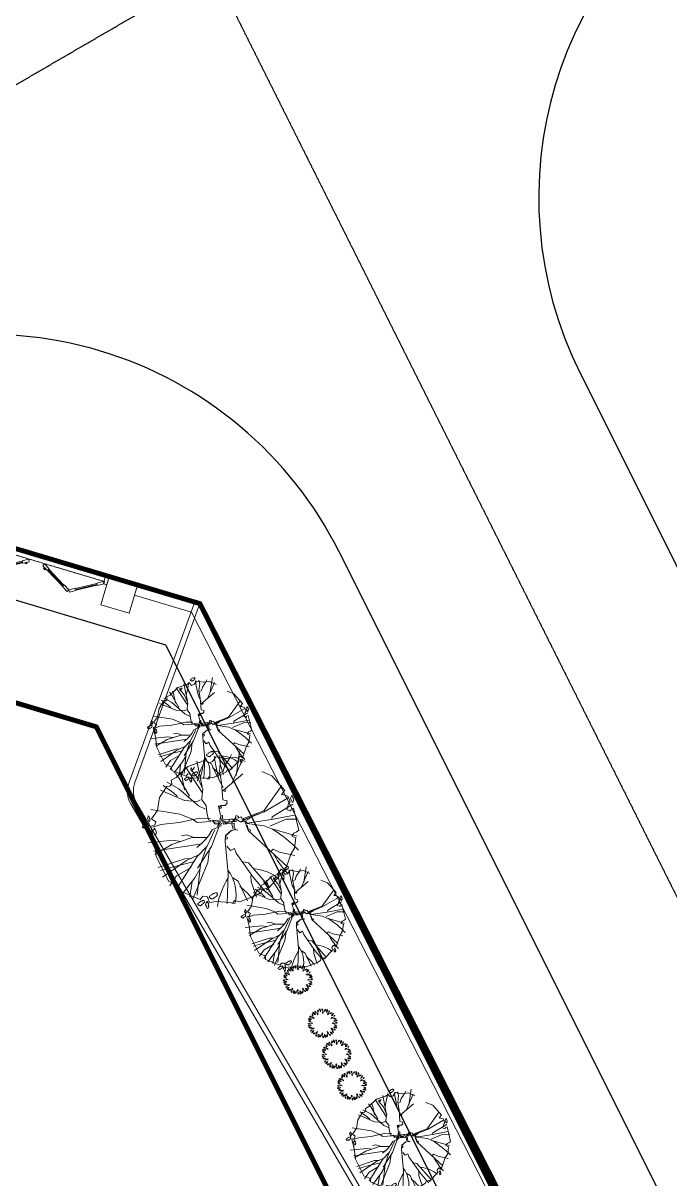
# Model space of a CAD drawing. Header units: millimetres. Extents: x 403824132 to 733479728, y 1974822364 to 2151530530.
# Drawn here: x 568611106 to 568624287, y 2063046893 to 2063070451 of the extents above; entities that cross this region are included whole.
import ezdxf

# ---------------------------------------------------------------- set-up
doc = ezdxf.new("R2010")
doc.units = ezdxf.units.MM
for name, pattern in [('ACAD_ISO10W100', [18.5, 12, -3, 0.5, -3]), ('CENTER', [3, 1.5, -0.5, 0.5, -0.5]), ('DASHDOT2', [0.5, 0.25, -0.125, 0, -0.125])]:
    doc.linetypes.add(name, pattern=pattern)
for name, color, linetype, lineweight in [('A-COT VACH', 2, 'Continuous', 35), ('boDnv', 54, 'Continuous', 25), ('E- RANH GIOI', 1, 'CENTER', 13), ('E- Tuong', 4, 'Continuous', 13), ('i_Cay', 114, 'Continuous', 13), ('i_Hatch', 250, 'Continuous', 13), ('LD-CUA', 146, 'Continuous', 13), ('LD-THAY', 9, 'Continuous', 13)]:
    doc.layers.add(name, color=color, linetype=linetype, lineweight=lineweight)
for name, color, linetype in [('datOBt', 42, 'Continuous'), ('LogDg', 7, 'Continuous'), ('loKBT', 42, 'Continuous'), ('TimDg', 222, 'Continuous'), ('ViaHeS', 32, 'Continuous')]:
    doc.layers.add(name, color=color, linetype=linetype)
doc.styles.add('rms', font='romans.shx', dxfattribs={"width": 0.7, "bigfont": 'vns.shx'})
doc.linetypes.add('ADL', pattern='A,0.125,-0.15,["++",rms,S=0.5,R=0,X=0,Y=-0.2245],-1.35,1.125', length=2.75)

# ---------------------------------------------------------------- blocks, each defined once
blk = doc.blocks.new('BT-03')
at = {"layer": 'E- RANH GIOI', "ltscale": 0.05, "const_width": 100}
blk.add_lwpolyline([(7449059, 959879), (7451802, 974960), (7457696, 979879), (7534188, 979879), (7538872, 974889), (7536973, 944869), (7531658, 939879), (7450422, 939879), (7446317, 944798), (7449059, 959879)], dxfattribs=at)
at = {"layer": 'E- RANH GIOI', "color": 5, "ltscale": 0.05, "true_color": 0x0000fa, "const_width": 100}
blk.add_lwpolyline([(7452011, 959342), (7454559, 973353), (7458783, 976879), (7532889, 976879), (7535796, 973782), (7534054, 946244), (7530470, 942879), (7451826, 942879), (7449520, 945643)], close=True, dxfattribs=at)
at = {"layer": 'loKBT'}
blk.add_lwpolyline([(7537923, 959879), (7538872, 974889), (7534188, 979879), (7518540, 979879), (7518540, 959879)], close=True, dxfattribs=at)
blk = doc.blocks.new('cd2400')
for p, q in [((433, 355), (125, 178)), ((643, 355), (951, 178)), ((1697, 355), (1389, 178)), ((1907, 355), (2215, 178))]:
    blk.add_line(p, q)
at = {"color": 251, "linetype": 'DASHDOT2'}
blk.add_line((2320, 100), (20, 100), dxfattribs=at)
for points in [[(538, 393), (443, 338), (423, 372), (518, 428)], [(538, 393), (633, 338), (653, 372), (558, 428)], [(1802, 393), (1707, 338), (1687, 372), (1782, 428)], [(1802, 393), (1897, 338), (1917, 372), (1822, 428)], [(40, 105), (135, 160), (115, 195), (20, 140)], [(1036, 105), (941, 160), (961, 195), (1056, 140)], [(1024, 166), (999, 181), (1006, 193), (1032, 179)], [(1304, 105), (1399, 160), (1379, 195), (1284, 140)], [(1316, 166), (1341, 181), (1334, 193), (1308, 179)], [(2300, 105), (2205, 160), (2225, 195), (2320, 140)], [(-30, 0), (-30, 140), (20, 140), (20, 100), (30, 100), (30, 0)], [(2370, 0), (2370, 140), (2320, 140), (2320, 100), (2310, 100), (2310, 0)]]:
    blk.add_lwpolyline(points, close=True)
at = {"color": 9}
for points in [[(440, 342), (133, 165), (118, 191), (425, 368)], [(636, 342), (943, 165), (958, 191), (651, 368)], [(1704, 342), (1397, 165), (1382, 191), (1689, 368)], [(1900, 342), (2207, 165), (2222, 191), (1915, 368)]]:
    blk.add_lwpolyline(points, close=True, dxfattribs=at)
blk = doc.blocks.new('mb-cay34')
for p, q in [((-76, 813), (254, 836)), ((118, 536), (49, 859)), ((137, 688), (95, 855)), ((148, 528), (175, 874)), ((247, 722), (308, 851)), ((254, 836), (357, 760)), ((-472, 722), (-472, 746)), ((-472, 746), (-468, 746)), ((-468, 722), (-472, 722)), ((-456, 783), (-468, 775)), ((-468, 746), (-468, 775)), ((-468, 698), (-468, 722)), ((-460, 698), (-468, 698)), ((-460, 693), (-460, 698)), ((-448, 693), (-460, 693)), ((-456, 783), (-452, 779)), ((-452, 779), (-448, 779)), ((-448, 779), (-448, 775)), ((-448, 775), (-444, 775)), ((-448, 698), (-448, 693)), ((-440, 698), (-448, 698)), ((-444, 775), (-440, 771)), ((-440, 771), (-436, 771)), ((-436, 710), (-440, 702)), ((-440, 702), (-440, 698)), ((-436, 771), (-436, 767)), ((-436, 767), (-432, 762)), ((-432, 718), (-436, 710)), ((-432, 762), (-428, 762)), ((-428, 746), (-432, 742)), ((-432, 742), (-432, 718)), ((-428, 762), (-428, 746)), ((-414, 692), (-247, 741)), ((-406, 642), (-414, 692)), ((-349, 698), (-364, 683)), ((-310, 698), (-349, 698)), ((-300, 688), (-310, 678)), ((-305, 703), (-300, 703)), ((-300, 703), (-300, 688)), ((-141, 547), (-262, 817)), ((-247, 741), (-76, 813)), ((68, 270), (-144, 813)), ((-106, 585), (-103, 817)), ((201, 471), (137, 688)), ((171, 395), (380, 802)), ((247, 524), (247, 722)), ((292, 323), (585, 703)), ((357, 760), (410, 787)), ((372, 547), (467, 775)), ((410, 787), (627, 620)), ((460, 646), (539, 711)), ((-368, 319), (-589, 589)), ((-536, 656), (-536, 652)), ((-528, 656), (-536, 656)), ((-504, 652), (-536, 652)), ((-536, 528), (-486, 639)), ((-516, 680), (-528, 668)), ((-528, 668), (-528, 656)), ((-483, 680), (-516, 680)), ((-504, 656), (-504, 652)), ((-492, 656), (-504, 656)), ((-487, 660), (-492, 660)), ((-492, 660), (-492, 656)), ((-483, 664), (-487, 664)), ((-487, 664), (-487, 660)), ((-486, 639), (-433, 612)), ((-475, 672), (-483, 664)), ((-479, 684), (-475, 684)), ((-475, 684), (-475, 672)), ((-433, 612), (-406, 642)), ((-376, 578), (-395, 673)), ((-285, 380), (-376, 578)), ((-373, 669), (-373, 664)), ((-364, 669), (-373, 669)), ((-335, 664), (-373, 664)), ((-364, 683), (-364, 669)), ((-335, 669), (-335, 664)), ((-320, 669), (-335, 669)), ((-320, 673), (-320, 669)), ((-315, 673), (-320, 673)), ((-315, 678), (-315, 673)), ((-310, 678), (-315, 678)), ((-53, 334), (-106, 585)), ((270, 410), (566, 627)), ((395, 597), (460, 646)), ((627, 620), (608, 574)), ((608, 574), (638, 532)), ((650, 616), (650, 640)), ((650, 640), (654, 640)), ((654, 616), (650, 616)), ((666, 677), (654, 669)), ((654, 640), (654, 669)), ((654, 591), (654, 616)), ((662, 591), (654, 591)), ((662, 587), (662, 591)), ((674, 587), (662, 587)), ((666, 677), (670, 673)), ((670, 673), (674, 673)), ((674, 673), (674, 669)), ((674, 669), (678, 669)), ((682, 591), (674, 591)), ((674, 591), (674, 587)), ((678, 669), (682, 665)), ((682, 665), (686, 665)), ((686, 604), (682, 596)), ((682, 596), (682, 591)), ((686, 665), (686, 660)), ((686, 660), (690, 656)), ((690, 612), (686, 604)), ((698, 568), (689, 568)), ((689, 568), (689, 563)), ((728, 563), (689, 563)), ((690, 656), (694, 656)), ((694, 640), (690, 636)), ((690, 636), (690, 612)), ((694, 656), (694, 640)), ((713, 597), (698, 582)), ((698, 582), (698, 568)), ((752, 597), (713, 597)), ((742, 568), (728, 568)), ((728, 568), (728, 563)), ((747, 572), (742, 572)), ((742, 572), (742, 568)), ((752, 577), (747, 577)), ((747, 577), (747, 572)), ((762, 587), (752, 577)), ((757, 602), (762, 602)), ((762, 602), (762, 587)), ((-729, 289), (-657, 429)), ((-657, 429), (-536, 528)), ((-84, 475), (-141, 547)), ((-114, 376), (-137, 433)), ((156, 467), (118, 536)), ((160, 372), (148, 528)), ((152, 190), (292, 464)), ((315, 445), (372, 547)), ((638, 532), (714, 544)), ((645, 444), (645, 473)), ((645, 473), (650, 473)), ((650, 444), (645, 444)), ((664, 517), (650, 507)), ((650, 473), (650, 507)), ((650, 415), (650, 444)), ((660, 415), (650, 415)), ((660, 410), (660, 415)), ((664, 517), (669, 512)), ((669, 512), (674, 512)), ((674, 512), (674, 507)), ((674, 507), (679, 507)), ((684, 415), (674, 415)), ((674, 415), (674, 410)), ((679, 507), (684, 503)), ((684, 503), (689, 503)), ((689, 430), (684, 420)), ((684, 420), (684, 415)), ((689, 503), (689, 498)), ((689, 498), (694, 493)), ((694, 439), (689, 430)), ((694, 493), (698, 493)), ((698, 473), (694, 468)), ((694, 468), (694, 439)), ((698, 493), (698, 473)), ((714, 544), (744, 471)), ((744, 471), (839, 327)), ((-623, 258), (-760, 319)), ((-479, 190), (-729, 376)), ((-714, 258), (-729, 289)), ((-239, 220), (-368, 319)), ((-209, 141), (-285, 380)), ((-53, 323), (-114, 376)), ((15, 217), (-53, 334)), ((61, 262), (76, 346)), ((122, 232), (171, 395)), ((133, 251), (270, 410)), ((167, 224), (292, 323)), ((528, 179), (828, 369)), ((674, 410), (660, 410)), ((839, 327), (870, 304)), ((858, 308), (843, 274)), ((-809, -46), (-763, 141)), ((-634, 179), (-771, 262)), ((-767, 209), (-725, 224)), ((-763, 141), (-767, 209)), ((-725, 224), (-714, 258)), ((-342, 80), (-634, 179)), ((-562, 239), (-623, 258)), ((-395, 68), (-479, 190)), ((-179, 194), (-239, 220)), ((-141, 34), (-209, 141)), ((-106, 46), (-179, 194)), ((-15, 84), (23, 152)), ((0, 57), (122, 232)), ((0, 0), (152, 190)), ((34, 182), (15, 217)), ((23, 152), (46, 213)), ((46, 213), (61, 262)), ((182, 19), (528, 179)), ((600, 156), (665, 122)), ((665, 122), (923, 144)), ((843, 274), (889, 228)), ((889, 228), (919, 11)), ((-744, 114), (-809, 122)), ((-729, 80), (-801, 68)), ((-494, 114), (-744, 114)), ((-589, 129), (-729, 80)), ((-403, 0), (-486, -65)), ((-384, 11), (-403, 0)), ((-391, 23), (-395, 68)), ((-300, 0), (-384, 11)), ((-266, 27), (-342, 80)), ((-224, 34), (-300, 0)), ((-137, 61), (-224, 34)), ((-72, 4), (-137, 61)), ((-110, 23), (-61, 19)), ((-42, -72), (-110, 23)), ((-57, -38), (-72, 4)), ((-61, 19), (-38, -15)), ((-42, -49), (-19, 8)), ((-19, 8), (-19, -42)), ((-4, -38), (-15, 84)), ((122, -19), (182, 19)), ((243, 30), (308, 19)), ((308, 19), (308, -34)), ((748, -8), (938, 30)), ((919, 11), (919, -46)), ((-456, -38), (-817, -19)), ((-775, -209), (-809, -46)), ((-513, -72), (-809, -171)), ((-756, -57), (-779, -72)), ((-779, -72), (-744, -72)), ((-744, -72), (-763, -110)), ((-706, -68), (-756, -57)), ((-631, -80), (-706, -68)), ((-623, -110), (-669, -156)), ((-524, -68), (-631, -80)), ((-486, -65), (-524, -68)), ((-114, -91), (-220, -122)), ((-220, -122), (-213, -152)), ((-99, -106), (-114, -91)), ((-104, -87), (-76, -56)), ((-55, -66), (-104, -87)), ((-8, -65), (-99, -106)), ((-38, -15), (-57, -38)), ((-50, -64), (-23, -102)), ((-48, -97), (20, -227)), ((-19, -42), (-27, -53)), ((-23, -84), (42, -213)), ((-23, -102), (3, -87)), ((-7, -61), (50, -182)), ((3, -87), (3, -140)), ((46, -152), (103, -137)), ((106, -114), (122, -19)), ((110, -91), (125, -34)), ((118, -152), (110, -91)), ((308, -34), (368, -23)), ((368, -23), (714, -53)), ((501, -46), (539, -91)), ((539, -91), (915, -163)), ((684, -42), (748, -8)), ((714, -53), (942, -95)), ((927, -122), (862, -327)), ((919, -46), (893, -72)), ((893, -72), (908, -122)), ((908, -122), (927, -122)), ((-669, -156), (-794, -266)), ((-775, -266), (-775, -209)), ((-748, -270), (-775, -266)), ((-718, -277), (-748, -270)), ((-258, -205), (-444, -296)), ((-349, -258), (-406, -566)), ((-220, -243), (-258, -205)), ((-213, -232), (-220, -243)), ((-213, -152), (-186, -194)), ((-198, -228), (-213, -232)), ((-186, -194), (-198, -228)), ((3, -140), (-19, -152)), ((-19, -152), (-4, -190)), ((3, -216), (-19, -247)), ((-19, -247), (0, -262)), ((42, -213), (-15, -243)), ((-4, -190), (34, -190)), ((0, -262), (22, -262)), ((34, -190), (3, -216)), ((30, -152), (15, -201)), ((19, -247), (27, -293)), ((27, -232), (76, -255)), ((50, -182), (88, -160)), ((76, -255), (72, -312)), ((88, -160), (125, -156)), ((125, -156), (141, -179)), ((-824, -339), (-820, -339)), ((-824, -363), (-824, -339)), ((-820, -363), (-824, -363)), ((-807, -302), (-820, -310)), ((-820, -339), (-820, -310)), ((-820, -387), (-820, -363)), ((-811, -387), (-820, -387)), ((-811, -391), (-811, -387)), ((-799, -391), (-811, -391)), ((-807, -302), (-803, -306)), ((-803, -306), (-799, -306)), ((-799, -306), (-799, -310)), ((-799, -310), (-795, -310)), ((-799, -387), (-799, -391)), ((-791, -387), (-799, -387)), ((-795, -310), (-791, -314)), ((-791, -314), (-787, -314)), ((-787, -375), (-791, -383)), ((-791, -383), (-791, -387)), ((-787, -314), (-787, -318)), ((-787, -318), (-783, -323)), ((-783, -367), (-787, -375)), ((-783, -323), (-779, -323)), ((-779, -339), (-783, -343)), ((-783, -343), (-783, -367)), ((-779, -323), (-779, -339)), ((-669, -342), (-756, -376)), ((-741, -391), (-714, -327)), ((-661, -486), (-741, -391)), ((-714, -327), (-718, -277)), ((-490, -285), (-669, -342)), ((-574, -342), (-669, -414)), ((-551, -380), (-596, -429)), ((-444, -296), (-574, -342)), ((-376, -403), (-558, -654)), ((-551, -334), (-551, -380)), ((-384, -281), (-490, -285)), ((27, -293), (91, -281)), ((91, -281), (57, -304)), ((57, -304), (99, -559)), ((72, -293), (110, -555)), ((72, -312), (84, -391)), ((84, -391), (95, -483)), ((87, -300), (137, -293)), ((91, -312), (129, -315)), ((91, -376), (91, -312)), ((129, -315), (254, -475)), ((129, -319), (156, -388)), ((137, -293), (209, -281)), ((148, -304), (213, -281)), ((156, -388), (235, -585)), ((213, -281), (809, -467)), ((555, -388), (547, -426)), ((847, -410), (703, -578)), ((817, -342), (801, -388)), ((801, -388), (847, -410)), ((862, -327), (817, -342)), ((857, -371), (857, -376)), ((865, -371), (857, -371)), ((889, -376), (857, -376)), ((877, -347), (865, -359)), ((865, -359), (865, -371)), ((910, -347), (877, -347)), ((889, -371), (889, -376)), ((901, -371), (889, -371)), ((901, -367), (901, -371)), ((906, -367), (901, -367)), ((906, -363), (906, -367)), ((910, -363), (906, -363)), ((918, -355), (910, -363)), ((914, -343), (918, -343)), ((918, -343), (918, -355)), ((-669, -414), (-733, -433)), ((-638, -513), (-669, -563)), ((-619, -589), (-661, -486)), ((-429, -486), (-653, -665)), ((-596, -429), (-638, -513)), ((254, -475), (323, -524)), ((292, -528), (319, -737)), ((323, -524), (555, -749)), ((547, -426), (615, -475)), ((615, -475), (741, -612)), ((-517, -661), (-619, -589)), ((99, -559), (-53, -893)), ((110, -555), (110, -886)), ((209, -608), (205, -897)), ((235, -589), (209, -608)), ((235, -585), (327, -848)), ((665, -650), (566, -726)), ((703, -578), (665, -650)), ((-213, -851), (-315, -772)), ((224, -802), (175, -855)), ((247, -821), (224, -802)), ((505, -802), (247, -878)), ((262, -832), (247, -821)), ((319, -737), (384, -855)), ((524, -696), (505, -734)), ((505, -734), (509, -764)), ((509, -764), (505, -802)), ((566, -726), (524, -696)), ((15, -897), (-213, -851)), ((38, -836), (15, -897)), ((53, -859), (38, -836)), ((91, -893), (53, -859)), ((160, -886), (91, -893)), ((119, -934), (109, -934)), ((109, -934), (109, -939)), ((148, -939), (109, -939)), ((133, -905), (119, -919)), ((119, -919), (119, -934)), ((172, -905), (133, -905)), ((162, -934), (148, -934)), ((148, -934), (148, -939)), ((175, -855), (160, -886)), ((167, -929), (162, -929)), ((162, -929), (162, -934)), ((172, -924), (167, -924)), ((167, -924), (167, -929)), ((182, -914), (172, -924)), ((177, -900), (182, -900)), ((182, -900), (182, -914)), ((243, -848), (262, -832)), ((247, -878), (243, -848))]:
    blk.add_line(p, q)
for centre, radius in [((154, -13), 15.3), ((-195, -136), 11.7), ((-343, -280), 11.7), ((217, -295), 11.7)]:
    blk.add_circle(centre, radius)
for centre, radius, start, end in [((1371, -208), 898, 129.3545, 152.6092), ((554, 627), 468, 262.5537, 314.3375), ((1052, 958), 883, 248.5622, 262.3516), ((1081, 207), 551, 215.15, 249.1841), ((648, -1520), 1117, 77.3352, 91.8505), ((1165, 1074), 1813, 242.8644, 255.3539)]:
    blk.add_arc(centre, radius, start, end)
blk = doc.blocks.new('mb-cay40')
at = {"color": 0, "linetype": 'ByBlock'}
for centre, radius, start, end in [((-654, 503), 44.2, 163.4933, 274.4697), ((-693, 471), 44.2, 343.4933, 94.4697), ((-542, 597), 98.1, 183.3189, 263.1904), ((-651, 494), 98.1, 3.3189, 83.1904), ((-554, 556), 69.9, 25.4537, 116.6852), ((-522, 648), 69.9, 205.4537, 296.6852), ((-427, 694), 54.1, 146.8151, 244.0193), ((-496, 675), 54.1, 326.8151, 64.0193), ((-390, 597), 66.9, 168.8066, 257.6391), ((-470, 545), 66.9, 348.8066, 77.6391), ((-300, 710), 100, 149.4737, 231.7586), ((-448, 683), 100, 329.4737, 51.7586), ((-231, 779), 98.1, 192.306, 259.6849), ((-344, 662), 98.1, 12.306, 79.6849), ((-148, 638), 79.7, 145.5248, 220.8327), ((-273, 631), 79.7, 325.5248, 40.8327), ((-136, 737), 62.9, 125.4093, 202.7101), ((-231, 764), 62.9, 305.4093, 22.7101), ((16, 684), 137, 133.8117, 194.3077), ((-211, 749), 137, 313.8117, 14.3077), ((113, 711), 137, 163.4642, 212.7906), ((49, 562), 68.8, 103.8914, 198.9039), ((-134, 676), 137, 343.4642, 32.7906), ((-33, 607), 68.8, 283.8914, 18.9039), ((138, 616), 80.6, 104.1004, 168.465), ((40, 710), 80.6, 284.1004, 348.465), ((230, 506), 141, 100.3005, 160.4476), ((72, 692), 141, 280.3005, 340.4476), ((260, 521), 76.9, 122.5817, 207.18), ((150, 551), 76.9, 302.5817, 27.18), ((300, 426), 53.5, 59.9815, 155.6676), ((278, 494), 53.5, 239.9815, 335.6676), ((-767, 152), 75.6, 44.2576, 108.5927), ((-736, 277), 75.6, 224.2576, 288.5927), ((-743, 226), 96, 30.9482, 110.5784), ((-695, 365), 96, 210.9482, 290.5784), ((-787, 176), 111, 280.8762, 345.4479), ((-659, 40), 111, 100.8762, 165.4479), ((-690, -39), 87.4, 54.9745, 151.3792), ((-716, 74), 87.4, 234.9745, 331.3792), ((-680, 301), 102, 69.7201, 135.6489), ((-718, 468), 102, 249.7201, 315.6489), ((-638, 119), 83.9, 60.5095, 129.292), ((-649, 257), 83.9, 240.5095, 309.292), ((-620, 357), 75.8, 22.5723, 98.3335), ((-561, 461), 75.8, 202.5723, 278.3335), ((213, 369), 79.6, 86.0282, 161.3698), ((143, 474), 79.6, 266.0282, 341.3698), ((159, -75), 77.3, 28.8072, 103.9199), ((208, 37), 77.3, 208.8072, 283.9199), ((243, 141), 78, 58.8748, 131.2135), ((232, 267), 78, 238.8748, 311.2135), ((320, 284), 110, 64.7353, 140.5781), ((282, 453), 110, 244.7353, 320.5781), ((314, -59), 90.4, 71.3712, 141.7535), ((272, 83), 90.4, 251.3712, 321.7535), ((293, 25), 97.6, 29.1952, 106.7189), ((350, 166), 97.6, 209.1952, 286.7189), ((359, 242), 79.1, 90.2529, 173.5221), ((280, 330), 79.1, 270.2529, 353.5221), ((344, 142), 53.6, 28.1981, 112.1918), ((371, 217), 53.6, 208.1981, 292.1918), ((-675, -123), 70, 71.8192, 140.0818), ((-707, -12), 70, 251.8192, 320.0818), ((-557, -163), 78, 113.4753, 203.456), ((-660, -123), 78, 293.4753, 23.456), ((-617, 21), 75, 267.1724, 337.2365), ((-551, -83), 75, 87.1724, 157.2365), ((-605, -147), 107, 271.6328, 352.0268), ((-496, -269), 107, 91.6328, 172.0268), ((-473, -294), 49.3, 76.5419, 193.4774), ((-509, -257), 49.3, 256.5419, 13.4774), ((-342, -221), 95.9, 122.8873, 186.7253), ((-489, -152), 95.9, 302.8873, 6.7253), ((-314, -281), 91.1, 159.117, 230.3606), ((-457, -318), 91.1, 339.117, 50.3606), ((-220, -348), 109, 122.117, 201.7275), ((-379, -297), 109, 302.117, 21.7275), ((-170, -364), 62.5, 129.7475, 206.0709), ((-267, -343), 62.5, 309.7475, 26.0709), ((-133, -236), 75.4, 148.7877, 221.5977), ((-253, -247), 75.4, 328.7877, 41.5977), ((-160, -372), 84.6, 5.3196, 80.419), ((-61, -281), 84.6, 185.3196, 260.419), ((100, -278), 148, 165.2071, 218.3217), ((-159, -332), 148, 345.2071, 38.3217), ((-19, -211), 70.3, 353.65, 74.6514), ((70, -151), 70.3, 173.65, 254.6514), ((110, -276), 64.3, 156.7754, 231.288), ((11, -301), 64.3, 336.7754, 51.288), ((113, -290), 96.7, 38.6962, 106.2415), ((162, -137), 96.7, 218.6962, 286.2415), ((133, -213), 116, 6.5487, 76.8911), ((275, -87), 116, 186.5487, 256.8911), ((243, -118), 50.7, 359.2557, 87.6287), ((296, -68), 50.7, 179.2557, 267.6287)]:
    blk.add_arc(centre, radius, start, end, dxfattribs=at)
blk = doc.blocks.new('COT220')
at = {"layer": 'i_Hatch'}
h = blk.add_hatch(color=256, dxfattribs=at)
h.dxf.hatch_style = 1
h.paths.add_polyline_path([(-124343786, 101818213), (-124343566, 101818213), (-124343566, 101818433), (-124343786, 101818433)])
at = {"layer": 'A-COT VACH'}
for p, q in [((-124343786, 101818433), (-124343566, 101818213)), ((-124343786, 101818213), (-124343566, 101818433))]:
    blk.add_line(p, q, dxfattribs=at)
blk.add_lwpolyline([(-124343786, 101818213), (-124343566, 101818213), (-124343566, 101818433), (-124343786, 101818433)], close=True, dxfattribs=at)
blk = doc.blocks.new('LUOICOT A-BT2')
at = {"layer": 'E- Tuong'}
for p in [(131374871, -100959102), (131378671, -100959102), (131383471, -100959102), (131374871, -100963802), (131378671, -100963802), (131383471, -100963802), (131374871, -100967822), (131378671, -100967822), (131383471, -100967822), (131383471, -100971472), (131374871, -100973723), (131378671, -100973723), (131381221, -100973723)]:
    blk.add_blockref('COT220', p, dxfattribs=at)
blk = doc.blocks.new('TANG 1 BT2')
at = {"layer": 'i_Hatch', "color": 252, "transparency": 33554687}
blk.add_blockref('LUOICOT A-BT2', (0, -115381), dxfattribs=at)
blk = doc.blocks.new('MB TANG 1 BT2')
at = {"layer": 'LD-THAY', "xscale": 1.000536784354254, "yscale": 1.000536784354254, "zscale": 1.000536784354254, "rotation": 0.02648139157140904}
blk.add_blockref('TANG 1 BT2', (-3429, -3651), dxfattribs=at)

msp = doc.modelspace()

# ---------------------------------------------------------------- linework, layer by layer
at = {"layer": 'boDnv', "color": 10, "linetype": 'ADL', "ltscale": 0.25, "elevation": 0}
msp.add_lwpolyline([(568608258, 2063059497), (568614006, 2063057781), (568627134, 2063031532), (568625269, 2063025284), (568555567, 2062984731), (568550407, 2062986605), (568540228, 2063014746), (568542610, 2063021303)], close=True, dxfattribs=at)
at = {"layer": 'datOBt', "elevation": 0}
msp.add_lwpolyline([(568608129, 2063060583), (568614709, 2063058619), (568628209, 2063031626), (568626117, 2063024616), (568555665, 2062983627), (568549623, 2062985822), (568539161, 2063014747), (568541791, 2063021988)], close=True, dxfattribs=at)
at = {"layer": 'E- RANH GIOI', "ltscale": 0.05, "const_width": 100, "elevation": 0}
msp.add_lwpolyline([(568604649, 2063035342), (568621544, 2063045171), (568614709, 2063058619), (568608129, 2063060583), (568594558, 2063052687)], close=True, dxfattribs=at)
msp.add_lwpolyline([(568604649, 2063035342), (568621544, 2063045171), (568614709, 2063058619), (568608129, 2063060583), (568594558, 2063052687)], close=True, dxfattribs=at)
at = {"layer": 'LD-THAY'}
for p, q in [((568613263, 2063054960, 0), (568614605, 2063058656, 0)), ((568613263, 2063054960, 0), (568614605, 2063058656, 0)), ((568613384, 2063054970, 0), (568614709, 2063058619, 0)), ((568613384, 2063054970, 0), (568614709, 2063058619, 0)), ((568619143, 2063044494, 0), (568613301, 2063054536, 0)), ((568619143, 2063044494, 0), (568613301, 2063054536, 0)), ((568619294, 2063044454, 0), (568613422, 2063054547, 0)), ((568619294, 2063044454, 0), (568613422, 2063054547, 0))]:
    msp.add_line(p, q, dxfattribs=at)
at = {"layer": 'LD-THAY', "elevation": 0}
for points in [[(568621544, 2063045171), (568604649, 2063035342), (568594558, 2063052687), (568608129, 2063060583), (568614709, 2063058619), (568621544, 2063045171)], [(568621544, 2063045171), (568604649, 2063035342), (568594558, 2063052687), (568608129, 2063060583), (568614709, 2063058619), (568621544, 2063045171)], [(568613377, 2063058793), (568614537, 2063058447), (568621274, 2063045270), (568604729, 2063035644), (568594860, 2063052607), (568596334, 2063053465)], [(568613377, 2063058793), (568614537, 2063058447), (568621274, 2063045270), (568604729, 2063035644), (568594860, 2063052607), (568596334, 2063053465)]]:
    msp.add_lwpolyline(points, dxfattribs=at)
msp.add_lwpolyline([(568612861, 2063059170), (568612689, 2063058593), (568613266, 2063058421), (568613438, 2063058998)], close=True, dxfattribs=at)
msp.add_lwpolyline([(568612861, 2063059170), (568612689, 2063058593), (568613266, 2063058421), (568613438, 2063058998)], close=True, dxfattribs=at)
at = {"layer": 'LD-THAY'}
for centre in [(568613734, 2063054788, 0), (568613734, 2063054788, 0), (568613856, 2063054799, 0), (568613856, 2063054799, 0)]:
    msp.add_arc(centre, 502, 160.0375, 210.1907, dxfattribs=at)
at = {"layer": 'LogDg', "elevation": 0}
msp.add_lwpolyline([(568720768, 2063129598), (568625606, 2063073830, 0.395833), (568622463, 2063063302), (568635955, 2063036327, 0.432836), (568647170, 2063032979), (568763459, 2063101038, 0.395833), (568766601, 2063111567), (568753110, 2063138542, 0.432836), (568741894, 2063141889), (568720768, 2063129598)], format="xyb", dxfattribs=at)
msp.add_lwpolyline([(568631039, 2063032697), (568617548, 2063059672, 0.432836), (568606332, 2063063020), (568536915, 2063022633, 0.362457), (568533404, 2063012965), (568543809, 2062984195, 0.467936), (568555394, 2062979987), (568627897, 2063022169, 0.395833)], format="xyb", close=True, dxfattribs=at)
at = {"layer": 'loKBT', "elevation": 0}
msp.add_lwpolyline([(568621459, 2063045122), (568614709, 2063058619), (568608129, 2063060583), (568594558, 2063052687), (568604649, 2063035342)], close=True, dxfattribs=at)
at = {"layer": 'TimDg', "linetype": 'ACAD_ISO10W100', "ltscale": 0.75, "elevation": 0}
msp.add_lwpolyline([(568554815, 2063191829), (568638366, 2063024777)], dxfattribs=at)
msp.add_lwpolyline([(568168528, 2062897313), (568512994, 2063012915, 0.050829), (568518554, 2063015433), (568751846, 2063151162)], format="xyb", dxfattribs=at)
at = {"layer": 'ViaHeS', "elevation": 0}
msp.add_lwpolyline([(568608129, 2063060583), (568614709, 2063058619), (568628209, 2063031626), (568626117, 2063024616), (568555665, 2062983627), (568549623, 2062985822), (568539161, 2063014747), (568541791, 2063021988)], close=True, dxfattribs=at)

# ---------------------------------------------------------------- block references
at = {"layer": 'i_Cay'}
for name, p, xscale, yscale, zscale, rotation in [('mb-cay34', (568614680, 2063056080, 0), -1.146690403278737, 1.146690403278737, 1.146690403278737, 120.190698183933), ('mb-cay34', (568614680, 2063056080, 0), -1.146690403278737, 1.146690403278737, 1.146690403278737, 120.190698183933), ('mb-cay34', (568615095, 2063054059, 0), -1.720035604918105, 1.720035604918105, 1.720035604918105, 120.190698183933), ('mb-cay34', (568615095, 2063054059, 0), -1.720035604918105, 1.720035604918105, 1.720035604918105, 120.190698183933), ('mb-cay34', (568616590, 2063052226, 0), -1.146690403278737, 1.146690403278737, 1.146690403278737, 120.190698183933), ('mb-cay34', (568616590, 2063052226, 0), -1.146690403278737, 1.146690403278737, 1.146690403278737, 120.190698183933), ('mb-cay40', (568616744, 2063051089, 0), -0.5016770514344477, 0.5016770514344477, 0.5016770514344477, 210.1906983248881), ('mb-cay40', (568616744, 2063051089, 0), -0.5016770514344477, 0.5016770514344477, 0.5016770514344477, 210.1906983248881), ('mb-cay40', (568617247, 2063050202, 0), -0.5016770514344477, 0.5016770514344477, 0.5016770514344477, 210.1906983248881), ('mb-cay40', (568617247, 2063050202, 0), -0.5016770514344477, 0.5016770514344477, 0.5016770514344477, 210.1906983248881), ('mb-cay40', (568617532, 2063049571, 0), -0.5016770514344477, 0.5016770514344477, 0.5016770514344477, 210.1906983248881), ('mb-cay40', (568617532, 2063049571, 0), -0.5016770514344477, 0.5016770514344477, 0.5016770514344477, 210.1906983248881), ('mb-cay40', (568617846, 2063048933, 0), -0.5016770514344477, 0.5016770514344477, 0.5016770514344477, 210.1906983248881), ('mb-cay40', (568617846, 2063048933, 0), -0.5016770514344477, 0.5016770514344477, 0.5016770514344477, 210.1906983248881), ('mb-cay34', (568618732, 2063047691, 0), -1.146690403278737, 1.146690403278737, 1.146690403278737, 120.190698183933), ('mb-cay34', (568618732, 2063047691, 0), -1.146690403278737, 1.146690403278737, 1.146690403278737, 120.190698183933), ('mb-cay34', (568619802, 2063045612, 0), -1.146690403278737, 1.146690403278737, 1.146690403278737, 120.190698183933), ('mb-cay34', (568619802, 2063045612, 0), -1.146690403278737, 1.146690403278737, 1.146690403278737, 120.190698183933)]:
    msp.add_blockref(name, p, dxfattribs=dict(at, xscale=xscale, yscale=yscale, zscale=zscale, rotation=rotation))
at = {"layer": 'LD-CUA', "xscale": 1.254192628586474, "yscale": 1.254192628586474, "zscale": 1.254192628586474, "rotation": 163.3812581123651}
msp.add_blockref('cd2400', (568612825, 2063059181, 0), dxfattribs=at)
msp.add_blockref('cd2400', (568612825, 2063059181, 0), dxfattribs=at)
at = {"layer": 'LD-THAY', "extrusion": (-4.4763e-10, 2.88067e-10, -1), "xscale": 1.002815807033482, "yscale": 1.002815807033482, "zscale": -1.002815807033482, "rotation": 149.7828202835405}
msp.add_blockref('MB TANG 1 BT2', (-562136907, 2060134088, 0), dxfattribs=at)
msp.add_blockref('MB TANG 1 BT2', (-562136907, 2060134088, 0), dxfattribs=at)
at = {"layer": 'loKBT', "xscale": 1.003354102868896, "yscale": 1.003354102868896, "zscale": 1.003354102868896, "rotation": 30.1906983248881}
msp.add_blockref('BT-03', (562568476, 2058409280, 0), dxfattribs=at)
msp.add_blockref('BT-03', (562568476, 2058409280, 0), dxfattribs=at)

doc.saveas('drawing.dxf')
